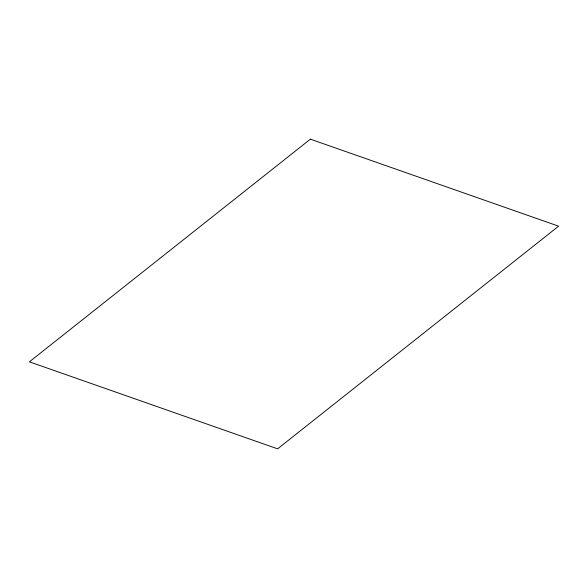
<?xml version="1.0" encoding="UTF-8"?>
<svg xmlns="http://www.w3.org/2000/svg" width="588" height="588" viewBox="0 0 588 588"><rect width="100%" height="100%" fill="white"/><g stroke="black" fill="none" stroke-linecap="round" stroke-linejoin="round"><path stroke-width="0.88" d="M310.383 139.158L29.4 361.826L277.617 448.842L558.6 226.174L310.383 139.158"/></g></svg>
